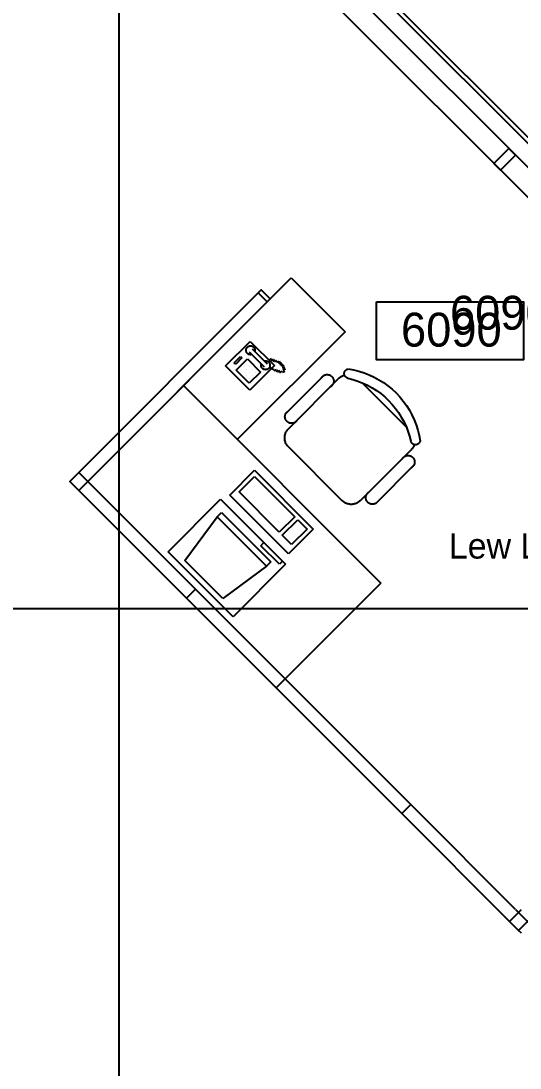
# Model space of a CAD drawing. Header units: millimetres. Extents: x 18694 to 89916, y 18694 to 89916.
# Drawn here: x 67077 to 70073, y 78169 to 84452 of the extents above; entities that cross this region are included whole.
import ezdxf

# ---------------------------------------------------------------- set-up
doc = ezdxf.new("R2010")
doc.units = ezdxf.units.MM
doc.layers.get('0').update_dxf_attribs({"linetype": 'CONTINUOUS'})
for name, color, linetype in [('E-B-FURR', 7, 'CONTINUOUS'), ('E-B-GLAZ', 7, 'CONTINUOUS'), ('E-B-MULL', 7, 'CONTINUOUS'), ('EMPLOYEE', 7, 'CONTINUOUS'), ('GRIDLN', 7, 'CONTINUOUS'), ('PANELS_201', 7, 'CONTINUOUS'), ('RMNUM', 7, 'CONTINUOUS')]:
    doc.layers.add(name, color=color, linetype=linetype)

msp = doc.modelspace()

# ---------------------------------------------------------------- linework, layer by layer
for p, q in [((67478.064256, 81689.481537), (68699.379088, 82910.796369)), ((68699.379088, 82910.796369), (69022.668309, 82587.507149)), ((69022.668309, 82587.507149), (68376.089868, 81940.928708)), ((68305.685519, 82382.378564), (68453.056593, 82529.749638)), ((68453.056593, 82529.749638), (68598.609898, 82384.196332)), ((68446.709599, 82467.200562), (68536.512161, 82377.398001)), ((68464.670112, 82485.161074), (68554.472673, 82395.358513)), ((68451.238824, 82236.825258), (68305.685519, 82382.378564)), ((68357.962234, 82401.860041), (68394.444524, 82438.342331)), ((68366.381224, 82393.441051), (68357.962234, 82401.860041)), ((68402.863514, 82429.923341), (68366.381224, 82393.441051)), ((68369.187554, 82356.95876), (68436.539475, 82424.310681)), ((68394.444524, 82438.342331), (68402.863514, 82429.923341)), ((68416.895165, 82376.60307), (68416.895165, 82376.60307)), ((68433.733145, 82393.441051), (68433.733145, 82393.441051)), ((68436.539475, 82424.310681), (68515.116716, 82345.73344)), ((68450.571125, 82376.60307), (68450.571125, 82376.60307)), ((68598.609898, 82384.196332), (68451.238824, 82236.825258)), ((68567.610724, 82418.688667), (68581.979134, 82425.872872)), ((68578.387032, 82415.096565), (68592.755442, 82422.28077)), ((68589.163339, 82411.504462), (68603.531749, 82418.688667)), ((68599.939646, 82407.91236), (68614.308056, 82415.096565)), ((68610.715954, 82404.320257), (68625.084364, 82411.504462)), ((68621.492261, 82400.728155), (68635.860671, 82407.91236)), ((68628.676466, 82393.54395), (68643.044876, 82400.728155)), ((68635.860671, 82386.359745), (68650.229081, 82393.54395)), ((68643.044876, 82379.17554), (68657.413286, 82386.359745)), ((68447.764795, 82278.381519), (68369.187554, 82356.95876)), ((68400.057184, 82359.76509), (68400.057184, 82359.76509)), ((68416.895165, 82342.92711), (68416.895165, 82342.92711)), ((68433.733145, 82359.76509), (68433.733145, 82359.76509)), ((68433.733145, 82326.08913), (68433.733145, 82326.08913)), ((68515.116716, 82345.73344), (68447.764795, 82278.381519)), ((68450.571125, 82342.92711), (68450.571125, 82342.92711)), ((68467.409105, 82359.76509), (68467.409105, 82359.76509)), ((68467.409105, 82326.08913), (68467.409105, 82326.08913)), ((68484.247085, 82342.92711), (68484.247085, 82342.92711)), ((68569.429837, 82375.171084), (68596.347544, 82361.215028)), ((68596.347544, 82354.030823), (68610.715954, 82361.215028)), ((68607.123851, 82350.438721), (68621.492261, 82357.622925)), ((68617.900159, 82346.846618), (68632.268568, 82354.030823)), ((68628.676466, 82343.254516), (68643.044876, 82350.438721)), ((68646.636978, 82368.399233), (68661.005388, 82375.583438)), ((68646.891347, 82344.054705), (68661.259757, 82351.238909)), ((68650.229081, 82357.622925), (68664.597491, 82364.80713)), ((68667.148875, 82096.69853), (68896.145406, 82325.695061)), ((68052.800648, 82264.217928), (69238.194456, 81078.82412)), ((68450.571125, 82309.251149), (68450.571125, 82309.251149)), ((68682.864323, 82004.650905), (68988.193031, 82309.979613)), ((69123.972443, 82281.963275), (69391.228987, 82014.706731)), ((69006.153543, 81573.598611), (68682.864323, 81896.887831)), ((69419.245325, 81878.927319), (69113.916617, 81573.598611)), ((68330.592234, 81607.689861), (68479.139486, 81756.237113)), ((68479.139486, 81756.237113), (68831.93921, 81403.437389)), ((69206.718327, 81557.129078), (69435.714858, 81786.125609)), ((68663.458064, 80504.087729), (67478.064256, 81689.481537)), ((68386.297454, 81626.258267), (68479.139486, 81719.1003)), ((68479.139486, 81719.1003), (68720.528771, 81477.711015)), ((68627.686738, 81384.868982), (68386.297454, 81626.258267)), ((67960.384629, 81266.495391), (68276.04754, 81582.158302)), ((68276.04754, 81582.158302), (68665.984077, 81192.221765)), ((68683.391958, 81254.890137), (68330.592234, 81607.689861)), ((68255.489661, 81476.992594), (68281.745038, 81503.247971)), ((68281.745038, 81503.247971), (68578.09349, 81206.899519)), ((68060.327013, 81214.842176), (68255.489661, 81476.992594)), ((68551.838113, 81180.644143), (68255.489661, 81476.992594)), ((68720.528771, 81477.711015), (68627.686738, 81384.868982)), ((68646.255145, 81366.300576), (68739.097177, 81459.142608)), ((68739.097177, 81459.142608), (68794.802397, 81403.437389)), ((68831.93921, 81403.437389), (68683.391958, 81254.890137)), ((68794.802397, 81403.437389), (68701.960364, 81310.595356)), ((68517.436824, 81303.632204), (68536.005231, 81322.200611)), ((68701.960364, 81310.595356), (68646.255145, 81366.300576)), ((68350.321166, 80876.558854), (67960.384629, 81266.495391)), ((68628.847264, 81192.221765), (68517.436824, 81303.632204)), ((68288.69212, 80986.477069), (68060.327013, 81214.842176)), ((68665.984077, 81192.221765), (68350.321166, 80876.558854)), ((68578.09349, 81206.899519), (68551.838113, 81180.644143)), ((68647.41567, 81210.790172), (68628.847264, 81192.221765)), ((68551.838113, 81180.644143), (68288.69212, 80986.477069)), ((69238.194456, 81078.82412), (68663.458064, 80504.087729))]:
    msp.add_line(p, q)
for points in [[(68463.255051, 82450.65511), (68461.573493, 82450.215904), (68459.866862, 82449.887348), (68458.14243, 82449.670842), (68456.407546, 82449.567309), (68454.669604, 82449.57719), (68452.93601, 82449.700443), (68451.214151, 82449.936542), (68449.511366, 82450.284482), (68447.83491, 82450.74278), (68446.191929, 82451.309483), (68444.589423, 82451.982175), (68443.034222, 82452.75799), (68441.532953, 82453.633622), (68440.092014, 82454.60534), (68438.717545, 82455.669001), (68437.415405, 82456.820075), (68436.191141, 82458.053654), (68435.049971, 82459.364483), (68433.996759, 82460.746975), (68433.035993, 82462.195239), (68432.171766, 82463.703102), (68431.407762, 82465.26414), (68430.747237, 82466.871699), (68430.193005, 82468.518929), (68429.747428, 82470.19881), (68429.412406, 82471.904184), (68429.189366, 82473.627783), (68429.079258, 82475.362262), (68429.082552, 82477.100229), (68429.199233, 82478.834278), (68429.428804, 82480.557019), (68429.770288, 82482.261111), (68430.222228, 82483.939291), (68430.782699, 82485.584409), (68431.449313, 82487.189453), (68432.219228, 82488.747583), (68433.089164, 82490.25216), (68434.055413, 82491.696772), (68435.113857, 82493.075262), (68436.259987, 82494.381756), (68437.488917, 82495.610687), (68438.795412, 82496.756816), (68440.173902, 82497.815261), (68441.618513, 82498.78151), (68443.12309, 82499.651446), (68444.681221, 82500.421361), (68446.286265, 82501.087974), (68447.931383, 82501.648446), (68449.609563, 82502.100386), (68451.313655, 82502.441869), (68453.036396, 82502.671441), (68454.770445, 82502.788122), (68456.508412, 82502.791416), (68458.242891, 82502.681308), (68459.96649, 82502.458268), (68461.671863, 82502.123245), (68463.351745, 82501.677669), (68464.998975, 82501.123437), (68466.606534, 82500.462912), (68468.167572, 82499.698908), (68469.675435, 82498.834681), (68471.123699, 82497.873915), (68472.506191, 82496.820702), (68473.81702, 82495.679533), (68475.050599, 82494.455269), (68476.201672, 82493.153128), (68477.265334, 82491.77866), (68478.237052, 82490.337721), (68479.112684, 82488.836452), (68479.888499, 82487.281251), (68480.561191, 82485.678745), (68481.127894, 82484.035763), (68481.586191, 82482.359308), (68481.934131, 82480.656523), (68482.170231, 82478.934664), (68482.293484, 82477.20107), (68482.303365, 82475.463128), (68482.199832, 82473.728244), (68481.983326, 82472.003812), (68481.65477, 82470.297181), (68481.215563, 82468.615623)], [(68537.927221, 82411.903965), (68539.608779, 82412.343171), (68541.315411, 82412.671727), (68543.039843, 82412.888233), (68544.774726, 82412.991766), (68546.512668, 82412.981885), (68548.246262, 82412.858632), (68549.968121, 82412.622533), (68551.670906, 82412.274593), (68553.347362, 82411.816295), (68554.990343, 82411.249593), (68556.592849, 82410.5769), (68558.148051, 82409.801085), (68559.64932, 82408.925453), (68561.090259, 82407.953736), (68562.464727, 82406.890074), (68563.766868, 82405.739), (68564.991131, 82404.505421), (68566.132301, 82403.194592), (68567.185513, 82401.8121), (68568.14628, 82400.363837), (68569.010507, 82398.855973), (68569.77451, 82397.294936), (68570.435036, 82395.687376), (68570.989268, 82394.040146), (68571.434844, 82392.360265), (68571.769866, 82390.654891), (68571.992907, 82388.931292), (68572.103015, 82387.196813), (68572.099721, 82385.458846), (68571.98304, 82383.724798), (68571.753468, 82382.002056), (68571.411984, 82380.297965), (68570.960044, 82378.619784), (68570.399573, 82376.974666), (68569.732959, 82375.369622), (68568.963044, 82373.811492), (68568.093109, 82372.306915), (68567.12686, 82370.862303), (68566.068415, 82369.483813), (68564.922285, 82368.177319), (68563.693355, 82366.948388), (68562.386861, 82365.802259), (68561.008371, 82364.743814), (68559.563759, 82363.777565), (68558.059182, 82362.907629), (68556.501051, 82362.137714), (68554.896007, 82361.471101), (68553.25089, 82360.91063), (68551.572709, 82360.458689), (68549.868617, 82360.117206), (68548.145876, 82359.887634), (68546.411827, 82359.770953), (68544.67386, 82359.767659), (68542.939382, 82359.877767), (68541.215783, 82360.100808), (68539.510409, 82360.43583), (68537.830527, 82360.881406), (68536.183297, 82361.435638), (68534.575738, 82362.096163), (68533.014701, 82362.860167), (68531.506837, 82363.724394), (68530.058574, 82364.685161), (68528.676082, 82365.738373), (68527.365253, 82366.879542), (68526.131673, 82368.103806), (68524.9806, 82369.405947), (68523.916938, 82370.780415), (68522.945221, 82372.221354), (68522.069589, 82373.722623), (68521.293773, 82375.277824), (68520.621081, 82376.88033), (68520.054379, 82378.523312), (68519.596081, 82380.199767), (68519.248141, 82381.902553), (68519.012041, 82383.624411), (68518.888789, 82385.358006), (68518.878908, 82387.095948), (68518.982441, 82388.830831), (68519.198947, 82390.555263), (68519.527503, 82392.261894), (68519.966709, 82393.943453)], [(68880.429958, 82309.979613), (68881.744531, 82312.20208), (68883.200843, 82314.33436), (68884.79273, 82316.367426), (68886.513452, 82318.292673), (68888.355726, 82320.101951), (68890.311754, 82321.787602), (68892.373255, 82323.342489), (68894.531504, 82324.760031), (68896.777363, 82326.034227), (68899.101327, 82327.159684), (68901.493558, 82328.131638), (68903.943929, 82328.945974), (68906.442068, 82329.599245), (68908.9774, 82330.088686), (68911.539194, 82330.412224), (68914.116604, 82330.568492), (68916.69872, 82330.556825), (68919.274613, 82330.377276), (68921.833378, 82330.030602), (68924.364184, 82329.518273), (68926.856319, 82328.842456), (68929.299232, 82328.006012), (68931.682582, 82327.012482), (68933.996282, 82325.866072), (68936.230536, 82324.571634), (68938.375888, 82323.134648), (68940.423255, 82321.561197), (68942.363972, 82319.857941), (68944.189823, 82318.032091), (68945.893079, 82316.091374), (68947.46653, 82314.044007), (68948.903516, 82311.898655), (68950.197953, 82309.6644), (68951.344363, 82307.350701), (68952.337893, 82304.96735), (68953.174337, 82302.524437), (68953.850154, 82300.032303), (68954.362484, 82297.501497), (68954.709157, 82294.942732), (68954.888707, 82292.366839), (68954.900373, 82289.784722), (68954.744106, 82287.207312), (68954.420567, 82284.645519), (68953.931126, 82282.110187), (68953.277855, 82279.612048), (68952.46352, 82277.161677), (68951.491566, 82274.769446), (68950.366109, 82272.445482), (68949.091912, 82270.199622), (68947.67437, 82268.041374), (68946.119483, 82265.979873), (68944.433833, 82264.023845), (68942.624554, 82262.181571), (68940.699307, 82260.460848), (68938.666241, 82258.868962), (68936.533961, 82257.412649), (68934.311494, 82256.098076)], [(68988.193031, 82309.979613), (68991.5312, 82313.122703), (68995.052363, 82316.059333), (68998.743772, 82318.778872), (69002.59206, 82321.271473), (69006.583296, 82323.528112), (69010.70303, 82325.540618), (69014.936345, 82327.301706), (69019.267914, 82328.804999)], [(69039.847065, 82309.147187), (69038.112339, 82309.606109), (69036.410756, 82310.175756), (69034.749375, 82310.853765), (69033.135088, 82311.637323), (69031.574594, 82312.523179), (69030.074366, 82313.507657), (69028.640628, 82314.586675), (69027.279328, 82315.755754), (69025.996115, 82317.010045), (69024.796311, 82318.344344), (69023.684895, 82319.753116), (69022.666478, 82321.230515), (69021.745284, 82322.770412), (69020.925135, 82324.36642), (69020.209434, 82326.011915), (69019.601151, 82327.700072), (69019.102809, 82329.423887), (69018.716475, 82331.176208), (69018.443753, 82332.949765), (69018.285773, 82334.737201), (69018.243191, 82336.531099), (69018.316184, 82338.324017), (69018.504448, 82340.108516), (69018.807204, 82341.877195), (69019.223195, 82343.622713), (69019.750694, 82345.33783), (69020.387514, 82347.015431), (69021.131012, 82348.648554), (69021.978105, 82350.230426), (69022.925277, 82351.754482), (69023.968599, 82353.214401), (69025.103742, 82354.604125), (69026.325997, 82355.917888), (69027.630294, 82357.150241), (69029.011221, 82358.29607), (69030.463048, 82359.350622), (69031.979753, 82360.309522), (69033.555044, 82361.168791), (69035.182384, 82361.924864), (69036.855022, 82362.574605), (69038.56602, 82363.115318), (69040.308278, 82363.54476), (69042.074568, 82363.86115)], [(69042.074568, 82363.86115), (69074.264849, 82358.200428), (69106.024488, 82350.481404), (69137.222015, 82340.736031), (69167.728288, 82329.004649), (69197.417025, 82315.33582), (69226.165331, 82299.786127), (69253.8542, 82282.419938), (69280.369015, 82263.309141), (69305.600018, 82242.532844), (69329.442764, 82220.177052), (69351.798556, 82196.334306), (69372.574853, 82171.103303), (69391.68565, 82144.588488), (69409.051839, 82116.899619), (69424.601532, 82088.151313), (69438.27036, 82058.462576), (69450.001743, 82027.956304), (69459.747116, 81996.758777), (69467.46614, 81964.999138), (69473.126862, 81932.808856)], [(69039.760195, 82308.770091), (69070.140638, 82300.982661), (69099.9717, 82291.301591), (69129.135475, 82279.765145), (69157.516695, 82266.418921), (69185.003185, 82251.315668), (69211.486306, 82234.515082), (69236.861384, 82216.083566), (69261.028125, 82196.09397), (69283.891013, 82174.625301), (69305.359682, 82151.762413), (69325.349278, 82127.595672), (69343.780794, 82102.220594), (69360.58138, 82075.737473), (69375.684633, 82048.250983), (69389.030857, 82019.869763), (69400.567303, 81990.705988), (69410.248373, 81960.874926), (69418.035803, 81930.494483)], [(68736.74586, 82058.532442), (68735.431287, 82056.309975), (68733.974974, 82054.177695), (68732.383088, 82052.144629), (68730.662365, 82050.219382), (68728.820091, 82048.410103), (68726.864063, 82046.724453), (68724.802562, 82045.169566), (68722.644314, 82043.752024), (68720.398454, 82042.477827), (68718.07449, 82041.35237), (68715.682259, 82040.380417), (68713.231888, 82039.566081), (68710.733749, 82038.91281), (68708.198417, 82038.423369), (68705.636624, 82038.09983), (68703.059214, 82037.943563), (68700.477097, 82037.955229), (68697.901204, 82038.134779), (68695.342439, 82038.481452), (68692.811633, 82038.993782), (68690.319499, 82039.669599), (68687.876586, 82040.506043), (68685.493235, 82041.499573), (68683.179536, 82042.645983), (68680.945281, 82043.94042), (68678.799929, 82045.377406), (68676.752562, 82046.950857), (68674.811845, 82048.654113), (68672.985995, 82050.479964), (68671.282739, 82052.420681), (68669.709288, 82054.468048), (68668.272302, 82056.6134), (68666.977864, 82058.847654), (68665.831454, 82061.161354), (68664.837924, 82063.544704), (68664.00148, 82065.987617), (68663.325663, 82068.479752), (68662.813334, 82071.010558), (68662.46666, 82073.569323), (68662.287111, 82076.145216), (68662.275445, 82078.727332), (68662.431712, 82081.304742), (68662.75525, 82083.866536), (68663.244691, 82086.401868), (68663.897962, 82088.900007), (68664.712298, 82091.350378), (68665.684252, 82093.742609), (68666.809709, 82096.066573), (68668.083905, 82098.312432), (68669.501447, 82100.470681), (68671.056334, 82102.532182), (68672.741985, 82104.48821), (68674.551263, 82106.330484), (68676.47651, 82108.051206), (68678.509576, 82109.643093), (68680.641856, 82111.099405), (68682.864323, 82112.413978)], [(68682.864323, 81896.887831), (68679.455666, 81900.527217), (68676.292335, 81904.381747), (68673.387875, 81908.434916), (68670.754724, 81912.669368), (68668.404157, 81917.06697), (68666.346239, 81921.608891), (68664.589784, 81926.275681), (68663.142312, 81931.047357), (68662.010021, 81935.903486), (68661.197761, 81940.823272), (68660.70901, 81945.78565), (68660.54586, 81950.769368), (68660.70901, 81955.753087), (68661.197761, 81960.715464), (68662.010021, 81965.635251), (68663.142312, 81970.491379), (68664.589784, 81975.263055), (68666.346239, 81979.929846), (68668.404157, 81984.471766), (68670.754724, 81988.869368), (68673.387875, 81993.10382), (68676.292335, 81997.156989), (68679.455666, 82001.011519), (68682.864323, 82004.650905)], [(69473.126862, 81932.808856), (69472.810472, 81931.042566), (69472.38103, 81929.300308), (69471.840317, 81927.589311), (69471.190576, 81925.916672), (69470.434502, 81924.289332), (69469.575234, 81922.714042), (69468.616334, 81921.197336), (69467.561782, 81919.745509), (69466.415953, 81918.364582), (69465.1836, 81917.060286), (69463.869837, 81915.83803), (69462.480113, 81914.702887), (69461.020194, 81913.659565), (69459.496138, 81912.712393), (69457.914266, 81911.865301), (69456.281143, 81911.121802), (69454.603542, 81910.484982), (69452.888425, 81909.957483), (69451.142906, 81909.541492), (69449.374228, 81909.238737), (69447.589729, 81909.050472), (69445.796811, 81908.977479), (69444.002913, 81909.020061), (69442.215477, 81909.178041), (69440.44192, 81909.450763), (69438.689599, 81909.837097), (69436.965784, 81910.335439), (69435.277627, 81910.943723), (69433.632131, 81911.659423), (69432.036124, 81912.479572), (69430.496227, 81913.400766), (69429.018827, 81914.419183), (69427.610056, 81915.530599), (69426.275757, 81916.730403), (69425.021466, 81918.013617), (69423.852386, 81919.374916), (69422.773369, 81920.808654), (69421.78889, 81922.308882), (69420.903035, 81923.869377), (69420.119477, 81925.483663), (69419.441468, 81927.145044), (69418.871821, 81928.846627), (69418.412899, 81930.581353)], [(69438.070711, 81910.002203), (69436.567418, 81905.670633), (69434.80633, 81901.437318), (69432.793823, 81897.317584), (69430.537185, 81893.326348), (69428.044583, 81889.47806), (69425.325045, 81885.786651), (69422.388414, 81882.265488), (69419.245325, 81878.927319)], [(69366.117873, 81824.291698), (69367.432446, 81826.514164), (69368.888759, 81828.646444), (69370.480645, 81830.679511), (69372.201367, 81832.604758), (69374.043642, 81834.414036), (69375.99967, 81836.099686), (69378.061171, 81837.654573), (69380.219419, 81839.072115), (69382.465279, 81840.346312), (69384.789243, 81841.471769), (69387.181473, 81842.443723), (69389.631845, 81843.258059), (69392.129984, 81843.911329), (69394.665316, 81844.40077), (69397.227109, 81844.724309), (69399.804519, 81844.880576), (69402.386636, 81844.86891), (69404.962529, 81844.68936), (69407.521294, 81844.342687), (69410.0521, 81843.830357), (69412.544234, 81843.15454), (69414.987147, 81842.318096), (69417.370498, 81841.324567), (69419.684197, 81840.178156), (69421.918452, 81838.883719), (69424.063803, 81837.446733), (69426.111171, 81835.873282), (69428.051888, 81834.170026), (69429.877738, 81832.344175), (69431.580994, 81830.403459), (69433.154445, 81828.356091), (69434.591431, 81826.210739), (69435.885869, 81823.976485), (69437.032279, 81821.662785), (69438.025809, 81819.279435), (69438.862252, 81816.836522), (69439.53807, 81814.344388), (69440.050399, 81811.813581), (69440.397073, 81809.254816), (69440.576622, 81806.678923), (69440.588288, 81804.096807), (69440.432021, 81801.519397), (69440.108483, 81798.957604), (69439.619042, 81796.422271), (69438.965771, 81793.924132), (69438.151435, 81791.473761), (69437.179481, 81789.08153), (69436.054024, 81786.757566), (69434.779828, 81784.511707), (69433.362286, 81782.353458), (69431.807398, 81780.291957), (69430.121748, 81778.335929), (69428.31247, 81776.493655), (69426.387223, 81774.772933), (69424.354156, 81773.181046), (69422.221877, 81771.724734), (69419.99941, 81770.410161)], [(69222.433775, 81572.844526), (69221.119202, 81570.622059), (69219.66289, 81568.48978), (69218.071003, 81566.456713), (69216.350281, 81564.531466), (69214.508007, 81562.722188), (69212.551979, 81561.036538), (69210.490478, 81559.48165), (69208.332229, 81558.064108), (69206.08637, 81556.789912), (69203.762406, 81555.664455), (69201.370175, 81554.692501), (69198.919804, 81553.878165), (69196.421665, 81553.224894), (69193.886332, 81552.735453), (69191.324539, 81552.411915), (69188.747129, 81552.255648), (69186.165013, 81552.267314), (69183.58912, 81552.446863), (69181.030355, 81552.793537), (69178.499548, 81553.305866), (69176.007414, 81553.981684), (69173.564501, 81554.818127), (69171.181151, 81555.811657), (69168.867451, 81556.958067), (69166.633197, 81558.252505), (69164.487845, 81559.689491), (69162.440478, 81561.262942), (69160.499761, 81562.966198), (69158.67391, 81564.792048), (69156.970654, 81566.732765), (69155.397203, 81568.780133), (69153.960217, 81570.925484), (69152.66578, 81573.159739), (69151.51937, 81575.473438), (69150.52584, 81577.856789), (69149.689396, 81580.299702), (69149.013579, 81582.791836), (69148.501249, 81585.322642), (69148.154576, 81587.881408), (69147.975026, 81590.4573), (69147.96336, 81593.039417), (69148.119627, 81595.616827), (69148.443166, 81598.17862), (69148.932607, 81600.713952), (69149.585878, 81603.212091), (69150.400213, 81605.662463), (69151.372167, 81608.054693), (69152.497624, 81610.378657), (69153.771821, 81612.624517), (69155.189363, 81614.782765), (69156.74425, 81616.844267), (69158.4299, 81618.800294), (69160.239178, 81620.642569), (69162.164425, 81622.363291), (69164.197492, 81623.955177), (69166.329772, 81625.41149), (69168.552239, 81626.726063)], [(69113.916617, 81573.598611), (69110.277231, 81570.189955), (69106.422701, 81567.026623), (69102.369532, 81564.122163), (69098.13508, 81561.489012), (69093.737478, 81559.138445), (69089.195558, 81557.080527), (69084.528767, 81555.324072), (69079.757091, 81553.8766), (69074.900963, 81552.744309), (69069.981176, 81551.932049), (69065.018799, 81551.443298), (69060.03508, 81551.280148), (69055.051362, 81551.443298), (69050.088984, 81551.932049), (69045.169198, 81552.744309), (69040.313069, 81553.8766), (69035.541393, 81555.324072), (69030.874603, 81557.080527), (69026.332682, 81559.138445), (69021.93508, 81561.489012), (69017.700628, 81564.122163), (69013.647459, 81567.026623), (69009.792929, 81570.189955), (69006.153543, 81573.598611)]]:
    msp.add_lwpolyline(points)
at = {"layer": 'E-B-FURR', "color": 6}
msp.add_line((67993.994873, 85519.994873), (71716.745136, 81797.244609), dxfattribs=at)
at = {"layer": 'E-B-GLAZ', "color": 8}
for p, q in [((68155.639482, 85681.639482), (71872.772688, 81964.506302)), ((68173.6, 85699.6), (71890.73318, 81982.46682)), ((68083.797436, 85609.797436), (71800.930617, 81892.664256))]:
    msp.add_line(p, q, dxfattribs=at)
at = {"layer": 'E-B-MULL', "color": 8}
msp.add_lwpolyline([(70046.200446, 83647.394427), (69956.397882, 83557.591863), (69915.986736, 83598.003009), (70005.7893, 83687.805573), (70046.200446, 83647.394427), (70046.200446, 83647.394427)], close=True, dxfattribs=at)
at = {"layer": 'GRIDLN', "color": 9}
for p, q in [((67665.6, 88696.8), (67665.6, 18694.4)), ((88696.8, 80924.4), (18694.4, 80924.4))]:
    msp.add_line(p, q, dxfattribs=at)
at = {"layer": 'PANELS_201', "color": 6}
for points in [[(68483.852948, 82803.033301), (68501.813466, 82820.993819), (68519.773958, 82838.954312), (68573.655512, 82785.072784), (68537.734476, 82749.151748)], [(68555.694994, 82767.112266), (68501.813466, 82820.993819)], [(67442.143221, 81761.323574), (68483.852948, 82803.033301)], [(67496.024774, 81707.442046), (68537.734476, 82749.151748)], [(67496.024774, 81707.442046), (67478.064256, 81689.481528), (67424.182728, 81743.363081), (67442.143221, 81761.323574)], [(67424.182728, 81743.363081), (67370.301175, 81689.481528), (67424.182728, 81635.6)], [(67442.143221, 81617.639482), (67424.182728, 81635.6), (67478.064256, 81689.481528), (67496.024774, 81671.521036)], [(68106.682176, 81060.863608), (67496.024774, 81671.521036)], [(68052.800648, 81006.98208), (67442.143221, 81617.639482)], [(68142.603212, 81024.942573), (68106.682176, 81060.863608)], [(68088.721684, 80971.061045), (68052.800648, 81006.98208)], [(68070.761166, 80989.021562), (68124.642694, 81042.90309)], [(68645.497558, 80522.048252), (68142.603212, 81024.942573)], [(68591.616004, 80468.166699), (68088.721684, 80971.061045)], [(68609.576522, 80450.206181), (68663.458075, 80504.087734)], [(68681.418568, 80486.127216), (68645.497558, 80522.048252)], [(68627.53704, 80432.245688), (68591.616004, 80468.166699)], [(69345.957523, 79713.82518), (68627.53704, 80432.245688)], [(69399.839077, 79767.706733), (68681.418568, 80486.127216)], [(69363.918041, 79695.864687), (69417.799569, 79749.746215)], [(69435.760087, 79731.785697), (69399.839077, 79767.706733)], [(69381.878559, 79677.904169), (69345.957523, 79713.82518)], [(69992.535961, 79067.246742), (69381.878559, 79677.904169)], [(70046.417514, 79121.128295), (69435.760087, 79731.785697)], [(70046.417514, 79121.128295), (70064.378007, 79103.167778), (70010.496479, 79049.28625), (69992.535961, 79067.246742)], [(70136.220078, 79067.246742), (70118.25956, 79049.28625), (70064.378007, 79103.167778), (70082.338524, 79121.128295)], [(70064.378007, 78995.404696), (70010.496479, 79049.28625)], [(70082.338524, 78977.444178), (70064.378007, 78995.404696), (70118.25956, 79049.28625), (70136.220078, 79031.325732)]]:
    msp.add_lwpolyline(points, dxfattribs=at)
at = {"layer": 'RMNUM', "color": 30}
msp.add_lwpolyline([(69211.550604, 82766.541807), (70093.479574, 82766.541807), (70093.479574, 82419.64212), (69211.550604, 82419.64212), (69211.550604, 82766.541807)], dxfattribs=at)

# ---------------------------------------------------------------- texts
at = {"layer": 'EMPLOYEE', "color": 1}
msp.add_text('Lew Lewland', height=152.4, dxfattribs=at).set_placement((69645.678066, 81226.172237))
at = {"layer": 'RMNUM', "color": 30}
for p in [(69652.515076, 82599.90244), (69358.60079, 82498.30244)]:
    msp.add_text('6090', height=203.2, dxfattribs=at).set_placement(p)

doc.saveas('drawing.dxf')
